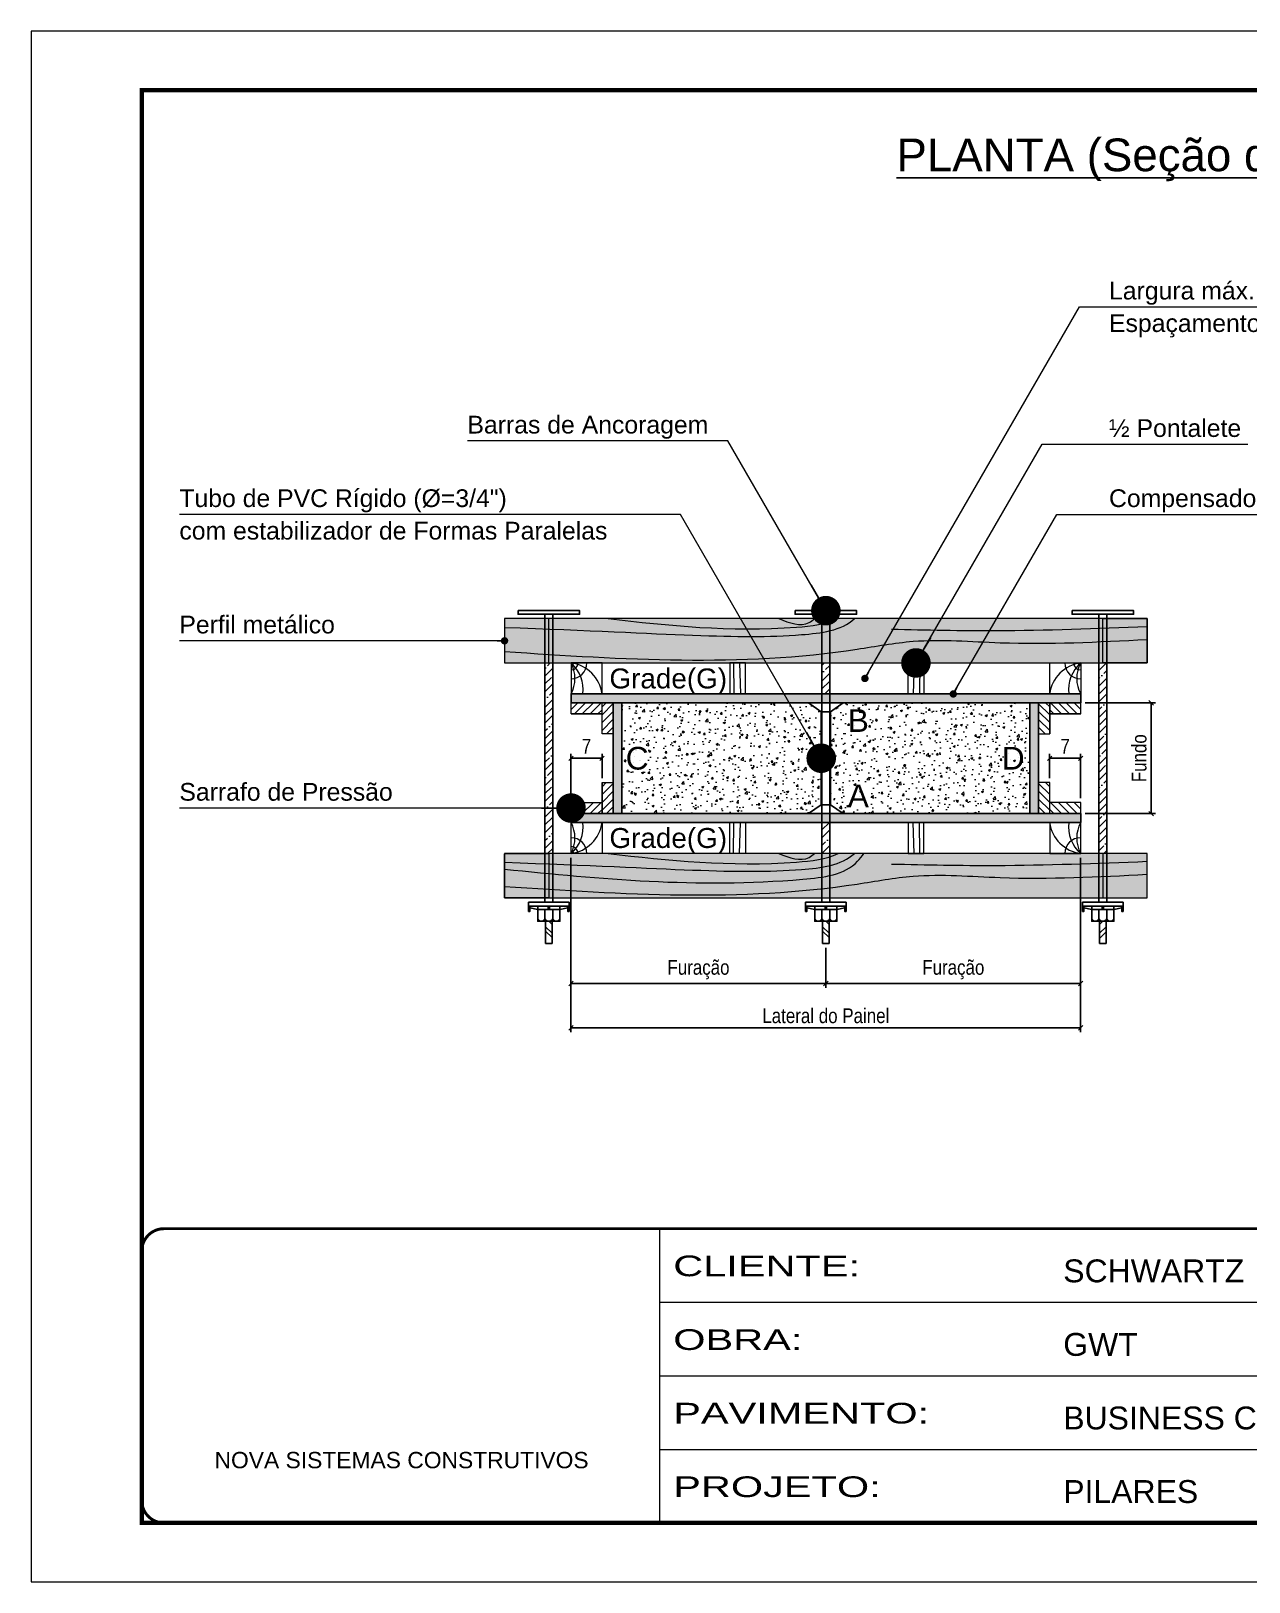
# Model space of a CAD drawing. Extents: x 13379 to 23315, y 867 to 16997.
# Drawn here: x 19154 to 19979, y 15799 to 16849 of the extents above; entities that cross this region are included whole.
import ezdxf
from ezdxf.enums import TextEntityAlignment as Align

# ---------------------------------------------------------------- set-up
doc = ezdxf.new("R2010")
doc.units = 0
for name, pattern in [('CONTINUO', [0]), ('DASHED', [0.75, 0.5, -0.25]), ('HIDDEN', [0.375, 0.25, -0.125])]:
    doc.linetypes.add(name, pattern=pattern)
doc.layers.add('BARRA ANCORAGEM', color=251, linetype='Continuous')
doc.layers.add('COTA', color=241, linetype='Continuous')
for name, color, linetype, lineweight in [('Demarcação 1', 251, 'Continuous', 9), ('Folhas', 255, 'Continuous', 9), ('Hachura', 251, 'Continuous', 9), ('Madeira', 126, 'Continuous', 18), ('Perfil Metálico', 224, 'Continuous', 18), ('SARRAFO DE PRESSAO', 251, 'DASHED', 9)]:
    doc.layers.add(name, color=color, linetype=linetype, lineweight=lineweight)
doc.layers.add('Demarcação 2', color=7, linetype='Continuous', lineweight=9, true_color=0xe0e0e0)
doc.styles.add('ARIAL', font='arial.ttf')
doc.styles.add('COTA TECNICA-50', font='techl___.ttf', dxfattribs={"height": 10})
doc.styles.add('SANSSERIF', font='sas_____.pfb')
doc.styles.get("Standard").update_dxf_attribs({"font": 'arial.ttf'})
doc.styles.add('Tecnologia', font='')
doc.styles.get('Tecnologia').set_extended_font_data('Forgotten Futurist')
doc.dimstyles.new('3x', dxfattribs={"dimtxt": 10, "dimasz": 5, "dimexe": 7, "dimexo": 5, "dimgap": 4, "dimtad": 1, "dimdec": 4, "dimlfac": 0.333333, "dimdsep": 46, "dimtxsty": 'Standard', "dimblk": 'DOT', "dimcen": 0.09, "dimclrd": 1, "dimclre": 1, "dimclrt": 2, "dimadec": 0, "dimazin": 2, "dimtfac": 1, "dimtdec": 4, "dimtmove": 0, "dimatfit": 3, "dimldrblk": 'DOT', "dimfxl": 1, "dimtolj": 1, "dimtzin": 0, "dimlwd": 9, "dimlwe": 9, "dimarcsym": 0})
doc.dimstyles.new('COTA PAINEL-50', dxfattribs={"dimtxt": 10, "dimasz": 3, "dimexe": 3, "dimexo": 3, "dimgap": 3, "dimtad": 1, "dimdec": 1, "dimzin": 12, "dimdsep": 46, "dimtxsty": 'COTA TECNICA-50', "dimblk1": 'OBLIQUE', "dimblk2": 'OBLIQUE', "dimsah": 1, "dimcen": 0.9, "dimclrd": 4, "dimclre": 4, "dimclrt": 240, "dimadec": 1, "dimazin": 3, "dimtfac": 1, "dimtdec": 1, "dimtmove": 0, "dimatfit": 3, "dimfxl": 1, "dimtolj": 1, "dimtzin": 12, "dimarcsym": 0})
pattern_1 = [(45, (11974.686, 23850.073), (-5.303301, 5.303301), []), (45, (11979.989, 23850.073), (-5.303301, 5.303301), [9.375, -1.875, 0, -1.875])]

# ---------------------------------------------------------------- blocks, each defined once
blk = doc.blocks.new('_Oblique')
at = {"color": 0, "linetype": 'ByBlock', "lineweight": -2}
blk.add_line((-0.5, -0.5), (0.5, 0.5), dxfattribs=at)
blk = doc.blocks.new('*D24')
at = {"layer": 'COTA', "color": 4, "lineweight": -2, "transparency": 16777216}
for p, q in [((19868, 16393.7), (19915.7, 16393.7)), ((19912.7, 16393.7), (19912.7, 16318.7)), ((19868, 16318.7), (19915.7, 16318.7))]:
    blk.add_line(p, q, dxfattribs=at)
at = {"layer": 'Defpoints', "color": 0, "transparency": 16777216}
for p in [(19865, 16393.7), (19865, 16318.7), (19912.7, 16318.7)]:
    blk.add_point(p, dxfattribs=at)
at = {"layer": 'COTA', "color": 4, "lineweight": -2, "transparency": 16777216, "xscale": 3, "yscale": 3, "zscale": 3}
for p, rotation in [((19912.7, 16393.7), 90), ((19912.7, 16318.7), 270)]:
    blk.add_blockref('_Oblique', p, dxfattribs=dict(at, rotation=rotation))
at = {"layer": 'COTA', "color": 240, "transparency": 16777216, "insert": (19904.6, 16356.2), "char_height": 10, "attachment_point": 5, "rotation": 90, "style": 'COTA TECNICA-50'}
blk.add_mtext('\\A1;Fundo', dxfattribs=at)
blk = doc.blocks.new('*D25')
at = {"layer": 'COTA', "color": 4, "lineweight": -2, "transparency": 16777216}
for p, q in [((19520, 16288.7), (19520, 16200.7)), ((19692.5, 16227.8), (19692.5, 16200.7)), ((19520, 16203.7), (19692.5, 16203.7))]:
    blk.add_line(p, q, dxfattribs=at)
at = {"layer": 'Defpoints', "color": 0, "transparency": 16777216}
for p in [(19520, 16291.7), (19692.5, 16230.8), (19692.5, 16203.7)]:
    blk.add_point(p, dxfattribs=at)
at = {"layer": 'COTA', "color": 4, "lineweight": -2, "transparency": 16777216, "xscale": 3, "yscale": 3, "zscale": 3, "rotation": 180}
blk.add_blockref('_Oblique', (19520, 16203.7), dxfattribs=at)
at = {"layer": 'COTA', "color": 4, "lineweight": -2, "transparency": 16777216, "xscale": 3, "yscale": 3, "zscale": 3}
blk.add_blockref('_Oblique', (19692.5, 16203.7), dxfattribs=at)
at = {"layer": 'COTA', "color": 240, "transparency": 16777216, "insert": (19606.3, 16213.1), "char_height": 10, "attachment_point": 5, "style": 'COTA TECNICA-50'}
blk.add_mtext('\\A1;Furação', dxfattribs=at)
blk = doc.blocks.new('*D26')
at = {"layer": 'COTA', "color": 4, "lineweight": -2, "transparency": 16777216}
for p, q in [((19865, 16288.7), (19865, 16200.7)), ((19692.5, 16227.8), (19692.5, 16200.7)), ((19692.5, 16203.7), (19865, 16203.7))]:
    blk.add_line(p, q, dxfattribs=at)
at = {"layer": 'Defpoints', "color": 0, "transparency": 16777216}
for p in [(19865, 16291.7), (19692.5, 16230.8), (19865, 16203.7)]:
    blk.add_point(p, dxfattribs=at)
at = {"layer": 'COTA', "color": 4, "lineweight": -2, "transparency": 16777216, "xscale": 3, "yscale": 3, "zscale": 3, "rotation": 180}
blk.add_blockref('_Oblique', (19692.5, 16203.7), dxfattribs=at)
at = {"layer": 'COTA', "color": 4, "lineweight": -2, "transparency": 16777216, "xscale": 3, "yscale": 3, "zscale": 3}
blk.add_blockref('_Oblique', (19865, 16203.7), dxfattribs=at)
at = {"layer": 'COTA', "color": 240, "transparency": 16777216, "insert": (19778.8, 16213.1), "char_height": 10, "attachment_point": 5, "style": 'COTA TECNICA-50'}
blk.add_mtext('\\A1;Furação', dxfattribs=at)
blk = doc.blocks.new('*D27')
at = {"layer": 'COTA', "color": 4, "lineweight": -2, "transparency": 16777216}
for p, q in [((19520, 16288.7), (19520, 16170.7)), ((19865, 16288.7), (19865, 16170.7)), ((19520, 16173.7), (19865, 16173.7))]:
    blk.add_line(p, q, dxfattribs=at)
at = {"layer": 'Defpoints', "color": 0, "transparency": 16777216}
for p in [(19520, 16291.7), (19865, 16291.7), (19865, 16173.7)]:
    blk.add_point(p, dxfattribs=at)
at = {"layer": 'COTA', "color": 4, "lineweight": -2, "transparency": 16777216, "xscale": 3, "yscale": 3, "zscale": 3, "rotation": 180}
blk.add_blockref('_Oblique', (19520, 16173.7), dxfattribs=at)
at = {"layer": 'COTA', "color": 4, "lineweight": -2, "transparency": 16777216, "xscale": 3, "yscale": 3, "zscale": 3}
blk.add_blockref('_Oblique', (19865, 16173.7), dxfattribs=at)
at = {"layer": 'COTA', "color": 240, "transparency": 16777216, "insert": (19692.5, 16181.8), "char_height": 10, "attachment_point": 5, "style": 'COTA TECNICA-50'}
blk.add_mtext('\\A1;Lateral do Painel', dxfattribs=at)
blk = doc.blocks.new('*D28')
at = {"layer": 'COTA', "color": 4, "lineweight": -2, "transparency": 16777216}
for p, q in [((19520, 16329.2), (19520, 16359.2)), ((19541, 16342.7), (19541, 16359.2)), ((19520, 16356.2), (19541, 16356.2))]:
    blk.add_line(p, q, dxfattribs=at)
at = {"layer": 'Defpoints', "color": 0, "transparency": 16777216}
for p in [(19541, 16356.2), (19541, 16339.7), (19520, 16326.2)]:
    blk.add_point(p, dxfattribs=at)
at = {"layer": 'COTA', "color": 4, "lineweight": -2, "transparency": 16777216, "xscale": 3, "yscale": 3, "zscale": 3, "rotation": 180}
blk.add_blockref('_Oblique', (19520, 16356.2), dxfattribs=at)
at = {"layer": 'COTA', "color": 4, "lineweight": -2, "transparency": 16777216, "xscale": 3, "yscale": 3, "zscale": 3}
blk.add_blockref('_Oblique', (19541, 16356.2), dxfattribs=at)
at = {"layer": 'COTA', "color": 240, "transparency": 16777216, "insert": (19530.5, 16364.3), "char_height": 10, "attachment_point": 5, "style": 'COTA TECNICA-50'}
blk.add_mtext('\\A1;7', dxfattribs=at)
blk = doc.blocks.new('*D29')
at = {"layer": 'COTA', "color": 4, "lineweight": -2, "transparency": 16777216}
for p, q in [((19844, 16342.7), (19844, 16359.2)), ((19865, 16329.2), (19865, 16359.2)), ((19865, 16356.2), (19844, 16356.2))]:
    blk.add_line(p, q, dxfattribs=at)
at = {"layer": 'Defpoints', "color": 0, "transparency": 16777216}
for p in [(19844, 16356.2), (19844, 16339.7), (19865, 16326.2)]:
    blk.add_point(p, dxfattribs=at)
at = {"layer": 'COTA', "color": 4, "lineweight": -2, "transparency": 16777216, "xscale": 3, "yscale": 3, "zscale": 3, "rotation": 180}
blk.add_blockref('_Oblique', (19844, 16356.2), dxfattribs=at)
at = {"layer": 'COTA', "color": 4, "lineweight": -2, "transparency": 16777216, "xscale": 3, "yscale": 3, "zscale": 3}
blk.add_blockref('_Oblique', (19865, 16356.2), dxfattribs=at)
at = {"layer": 'COTA', "color": 240, "transparency": 16777216, "insert": (19854.5, 16364.3), "char_height": 10, "attachment_point": 5, "style": 'COTA TECNICA-50'}
blk.add_mtext('\\A1;7', dxfattribs=at)
blk = doc.blocks.new('_Dot')
at = {"color": 0, "linetype": 'ByBlock', "lineweight": -2}
blk.add_line((-0.5, 0), (-1, 0), dxfattribs=at)
at = {"color": 0, "linetype": 'ByBlock', "const_width": 0.5}
blk.add_lwpolyline([(-0.25, 0, 1), (0.25, 0, 1)], format="xyb", close=True, dxfattribs=at)
blk = doc.blocks.new('9999999999')
at = {"color": 30, "linetype": 'CONTINUO'}
for p, q in [((98564.6, 34230.2), (98564.6, 34429.4)), ((98564.6, 34379.6), (99584, 34379.6)), ((98564.6, 34329.8), (99488, 34329.8)), ((98564.6, 34280), (99488, 34280))]:
    blk.add_line(p, q, dxfattribs=at)
at = {"color": 30, "linetype": 'CONTINUO', "const_width": 2}
blk.add_lwpolyline([(99584, 34230.2), (99584, 34414.4, 0.414214), (99569, 34429.4), (98229, 34429.4, 0.414214), (98214, 34414.4), (98214, 34245.2, 0.414214), (98229, 34230.2), (99584, 34230.2)], format="xyb", dxfattribs=at)
at = {"layer": 'Folhas'}
blk.add_lwpolyline([(98139, 34190.2), (99624, 34190.2), (99624, 35240.2), (98139, 35240.2)], close=True, dxfattribs=at)
at = {"layer": 'Folhas', "color": 30, "const_width": 3}
blk.add_lwpolyline([(98214, 34230.2), (99584, 34230.2), (99584, 35200.2), (98214, 35200.2)], close=True, dxfattribs=at)
at = {"color": 7, "linetype": 'Continuous', "ltscale": 5, "style": 'ARIAL'}
for s, height, p in [('SCHWARTZ', 15.48, (98837.7, 34393.1)), ('GWT', 15.48, (98837.7, 34343.3)), ('BUSINESS CENTER E LAZER', 15.483, (98837.7, 34293.5)), ('NOVA SISTEMAS CONSTRUTIVOS', 11.059, (98263.2, 34267.2)), ('PILARES', 15.48, (98837.7, 34243.7))]:
    blk.add_text(s, height=height, dxfattribs=at).set_placement(p)
at = {"layer": 'Folhas', "color": 7, "style": 'Tecnologia', "width": 1.5}
for s, p in [('CLIENTE:', (98573.7, 34397.2)), ('OBRA:', (98573.7, 34347.3)), ('PAVIMENTO:', (98573.7, 34297.5)), ('PROJETO:', (98573.7, 34247.7))]:
    blk.add_text(s, height=14, dxfattribs=at).set_placement(p)

msp = doc.modelspace()

# ---------------------------------------------------------------- hatches: boundary and pattern name
at = {"layer": 'Demarcação 1'}
for points in [[(19520.02, 16399.7), (19865.02, 16399.7), (19865.02, 16393.7), (19520.02, 16393.7)], [(19548.52, 16393.7), (19554.52, 16393.7), (19554.52, 16318.7), (19548.52, 16318.7)], [(19830.52, 16393.7), (19836.52, 16393.7), (19836.52, 16318.7), (19830.52, 16318.7)], [(19865.02, 16318.7), (19520.02, 16318.7), (19520.02, 16312.7), (19865.02, 16312.7)]]:
    msp.add_hatch(color=256, dxfattribs=at).paths.add_polyline_path(points)
at = {"layer": 'Demarcação 2'}
for points in [[(19910.02, 16450.7), (19475.02, 16450.7), (19475.02, 16420.7), (19910.02, 16420.7)], [(19910.02, 16291.7), (19475.02, 16291.7), (19475.02, 16261.7), (19910.02, 16261.7)]]:
    msp.add_hatch(color=256, dxfattribs=at).paths.add_polyline_path(points)
at = {"layer": 'Hachura'}
h = msp.add_hatch(dxfattribs=at)
h.set_pattern_fill('ANSI35', color=256, scale=30, style=0)
h.set_pattern_definition(pattern_1)
h.paths.add_polyline_path([(19502.35, 16291.7), (19507.68, 16291.7), (19507.68, 16420.7), (19502.35, 16420.7)])
h = msp.add_hatch(dxfattribs=at)
h.set_pattern_fill('ANSI35', color=256, scale=30, style=0)
h.set_pattern_definition(pattern_1)
h.paths.add_polyline_path([(19689.85, 16399.7), (19695.18, 16399.7), (19695.18, 16420.7), (19689.85, 16420.7)])
h = msp.add_hatch(dxfattribs=at)
h.set_pattern_fill('ANSI35', color=256, scale=30, style=0)
h.set_pattern_definition(pattern_1)
h.paths.add_polyline_path([(19877.35, 16291.7), (19882.68, 16291.7), (19882.68, 16420.7), (19877.35, 16420.7)])
h = msp.add_hatch(dxfattribs=at)
h.set_pattern_fill('ANSI31', color=256, scale=30, style=0)
h.set_pattern_definition([(45, (15855.6053, 15127.1585), (-2.6516504, 2.6516504), [])])
h.paths.add_polyline_path([(19541.02, 16393.7), (19520.02, 16393.7), (19520.02, 16386.2), (19541.02, 16386.2)])
h = msp.add_hatch(dxfattribs=at)
h.set_pattern_fill('ANSI31', color=256, scale=30, style=0)
h.set_pattern_definition([(45, (22656.111, 21123.5436), (-2.6516504, 2.6516504), [])])
h.paths.add_polyline_path([(19548.52, 16372.7), (19548.52, 16393.7), (19541.02, 16393.7), (19541.02, 16372.7)])
h = msp.add_hatch(dxfattribs=at)
h.set_pattern_fill('AR-CONC', color=256, scale=2, style=0)
h.set_pattern_definition([(50, (15855.605, 15146.659), (14.345204, -1.255043), [1.5, -16.5]), (355, (15855.605, 15146.659), (-2.775027, 15.043843), [1.2, -13.2]), (100.4514, (15856.801, 15146.554), (11.570188, 13.78879), [1.274804, -14.02284]), (46.1842, (15855.605, 15150.659), (21.34482, -3.31038), [2.25, -24.75]), (96.6356, (15857.384, 15150.383), (18.69325, 19.48236), [1.91221, -21.03426]), (351.1842, (15855.605, 15150.659), (18.69324, 19.48237), [1.8, -19.8]), (21, (15857.605, 15149.659), (11.93814, -8.052378), [1.5, -16.5]), (326, (15857.605, 15149.659), (4.866307, 14.503), [1.2, -13.2]), (71.4514, (15858.6, 15148.987), (16.804453, 6.45061), [1.274804, -14.02284]), (37.5, (15855.6053, 15146.6585), (0.243197, 6.657877), [0, -13.04, 0, -13.4, 0, -13.25]), (7.5, (15855.605, 15146.6585), (5.261391, 7.888234), [0, -7.64, 0, -12.74, 0, -5.05]), (327.5, (15851.1453, 15146.6585), (10.676449, -0.4510974), [0, -5, 0, -15.6, 0, -20.7]), (317.5, (15849.145, 15146.6585), (11.663723, 2.0021), [0, -6.5, 0, -10.36, 0, -14.7])])
h.paths.add_polyline_path([(19689.39, 16387.7), (19680.85, 16393.7), (19554.52, 16393.7), (19554.52, 16318.7), (19680.85, 16318.7), (19689.39, 16324.7)])
h.paths.add_polyline_path([(19830.52, 16318.7), (19830.52, 16393.7), (19704.18, 16393.7), (19695.64, 16387.7), (19695.64, 16324.7), (19704.18, 16318.7)])
h.paths.add_polyline_path([(19553.06, 16344.29), (19576.5, 16344.29), (19576.5, 16368.12), (19553.06, 16368.12)], flags=9)
h.paths.add_polyline_path([(19703.45, 16319.18), (19725.5, 16319.18), (19725.5, 16342.22), (19703.45, 16342.22)], flags=25)
h.paths.add_polyline_path([(19703.48, 16370.18), (19725.47, 16370.18), (19725.47, 16393.22), (19703.48, 16393.22)], flags=24)
h.paths.add_polyline_path([(19807.68, 16344.68), (19830.86, 16344.68), (19830.86, 16367.72), (19807.68, 16367.72)], flags=9)
h = msp.add_hatch(dxfattribs=at)
h.set_pattern_fill('ANSI31', color=256, scale=30, style=0)
h.set_pattern_definition([(135, (16728.9193, 21123.5436), (2.6516504, 2.6516504), [])])
h.paths.add_polyline_path([(19836.52, 16372.7), (19836.52, 16393.7), (19844.02, 16393.7), (19844.02, 16372.7)])
h = msp.add_hatch(dxfattribs=at)
h.set_pattern_fill('ANSI31', color=256, scale=30, style=0)
h.set_pattern_definition([(135, (23529.425, 15127.1585), (2.6516504, 2.6516504), [])])
h.paths.add_polyline_path([(19844.02, 16393.7), (19865.02, 16393.7), (19865.02, 16386.2), (19844.02, 16386.2)])
h = msp.add_hatch(dxfattribs=at)
h.set_pattern_fill('ANSI31', color=256, scale=30, style=0)
h.set_pattern_definition([(45, (22656.111, 21069.5436), (-2.6516504, 2.6516504), [])])
h.paths.add_polyline_path([(19548.52, 16318.7), (19548.52, 16339.7), (19541.02, 16339.7), (19541.02, 16318.7)])
h = msp.add_hatch(dxfattribs=at)
h.set_pattern_fill('ANSI31', color=256, scale=30, style=0)
h.set_pattern_definition([(135, (16728.9193, 21069.5436), (2.6516504, 2.6516504), [])])
h.paths.add_polyline_path([(19836.52, 16318.7), (19836.52, 16339.7), (19844.02, 16339.7), (19844.02, 16318.7)])
h = msp.add_hatch(dxfattribs=at)
h.set_pattern_fill('ANSI31', color=256, scale=30, style=0)
h.set_pattern_definition([(45, (15855.6053, 15059.6585), (-2.6516504, 2.6516504), [])])
h.paths.add_polyline_path([(19541.02, 16326.2), (19520.02, 16326.2), (19520.02, 16318.7), (19541.02, 16318.7)])
h = msp.add_hatch(dxfattribs=at)
h.set_pattern_fill('ANSI31', color=256, scale=30, style=0)
h.set_pattern_definition([(135, (23529.425, 15059.6585), (2.6516504, 2.6516504), [])])
h.paths.add_polyline_path([(19844.02, 16326.2), (19865.02, 16326.2), (19865.02, 16318.7), (19844.02, 16318.7)])
h = msp.add_hatch(dxfattribs=at)
h.set_pattern_fill('ANSI35', color=256, scale=30, style=0)
h.set_pattern_definition(pattern_1)
h.paths.add_polyline_path([(19695.18, 16312.7), (19689.85, 16312.7), (19689.85, 16291.7), (19695.18, 16291.7)])

# ---------------------------------------------------------------- linework, layer by layer
for p, q in [((19844.02, 16372.7), (19844.02, 16393.7)), ((19541.02, 16386.2), (19520.02, 16386.2)), ((19844.02, 16386.2), (19865.02, 16386.2)), ((19541.02, 16318.7), (19541.02, 16339.7))]:
    msp.add_line(p, q)
for points in [[(19520.02, 16399.7), (19865.02, 16399.7), (19865.02, 16393.7), (19520.02, 16393.7)], [(19548.52, 16393.7), (19554.52, 16393.7), (19554.52, 16318.7), (19548.52, 16318.7)], [(19830.52, 16393.7), (19836.52, 16393.7), (19836.52, 16318.7), (19830.52, 16318.7)], [(19865.02, 16318.7), (19520.02, 16318.7), (19520.02, 16312.7), (19865.02, 16312.7)]]:
    msp.add_lwpolyline(points, close=True)
at = {"layer": 'BARRA ANCORAGEM'}
for p, q in [((19502.35, 16453.7), (19502.35, 16450.7)), ((19507.68, 16453.7), (19507.68, 16450.7)), ((19689.85, 16453.7), (19689.85, 16450.7)), ((19695.18, 16453.7), (19695.18, 16450.7)), ((19877.35, 16453.7), (19877.35, 16450.7)), ((19882.68, 16453.7), (19882.68, 16450.7)), ((19502.35, 16291.7), (19502.35, 16420.7)), ((19507.68, 16291.7), (19507.68, 16420.7)), ((19689.85, 16420.7), (19689.85, 16399.7)), ((19695.18, 16420.7), (19695.18, 16399.7)), ((19877.35, 16291.7), (19877.35, 16420.7)), ((19882.68, 16291.7), (19882.68, 16420.7)), ((19695.64, 16387.7), (19689.39, 16387.7)), ((19695.64, 16324.7), (19689.39, 16324.7)), ((19689.85, 16312.7), (19689.85, 16291.7)), ((19695.18, 16312.7), (19695.18, 16291.7)), ((19497.5, 16253.7), (19492.2, 16254.86)), ((19512.53, 16253.7), (19517.83, 16254.86)), ((19685, 16253.7), (19679.7, 16254.86)), ((19700.03, 16253.7), (19705.33, 16254.86)), ((19872.5, 16253.7), (19867.2, 16254.86)), ((19887.53, 16253.7), (19892.83, 16254.86)), ((19507.22, 16243.56), (19504.97, 16245.81)), ((19694.72, 16243.56), (19692.47, 16245.81)), ((19877.81, 16243.56), (19880.06, 16245.81)), ((19507.22, 16237.7), (19502.81, 16242.12)), ((19507.22, 16234.77), (19502.81, 16239.18)), ((19694.72, 16237.7), (19690.31, 16242.12)), ((19694.72, 16234.77), (19690.31, 16239.18)), ((19877.81, 16237.7), (19882.22, 16242.12)), ((19877.81, 16234.22), (19882.22, 16238.64))]:
    msp.add_line(p, q, dxfattribs=at)
at = {"layer": 'BARRA ANCORAGEM', "linetype": 'HIDDEN'}
for p, q in [((19502.35, 16450.7), (19502.35, 16420.7)), ((19507.68, 16450.7), (19507.68, 16420.7)), ((19689.85, 16450.7), (19689.85, 16420.7)), ((19695.18, 16450.7), (19695.18, 16420.7)), ((19877.35, 16450.7), (19877.35, 16420.7)), ((19882.68, 16450.7), (19882.68, 16420.7)), ((19689.85, 16399.7), (19689.85, 16312.7)), ((19695.18, 16399.7), (19695.18, 16312.7)), ((19502.35, 16291.7), (19502.35, 16258.7)), ((19507.68, 16291.7), (19507.68, 16258.7)), ((19689.85, 16291.7), (19689.85, 16258.7)), ((19695.18, 16291.7), (19695.18, 16258.7)), ((19877.35, 16291.7), (19877.35, 16258.7)), ((19882.68, 16291.7), (19882.68, 16258.7))]:
    msp.add_line(p, q, dxfattribs=at)
at = {"layer": 'BARRA ANCORAGEM', "flags": 128}
for points in [[(19484.21, 16456.1), (19525.82, 16456.1), (19525.82, 16453.7), (19484.21, 16453.7)], [(19671.71, 16456.1), (19713.32, 16456.1), (19713.32, 16453.7), (19671.71, 16453.7)], [(19859.21, 16456.1), (19900.82, 16456.1), (19900.82, 16453.7), (19859.21, 16453.7)]]:
    msp.add_lwpolyline(points, close=True, dxfattribs=at)
at = {"layer": 'BARRA ANCORAGEM'}
msp.add_lwpolyline([(19680.85, 16393.7), (19704.18, 16393.7), (19695.64, 16387.7), (19695.64, 16324.7), (19704.18, 16318.7), (19680.85, 16318.7), (19689.39, 16324.7), (19689.39, 16387.7)], close=True, dxfattribs=at)
at = {"layer": 'BARRA ANCORAGEM', "flags": 128}
for points in [[(19518.71, 16258.7), (19491.32, 16258.7), (19491.32, 16256.03), (19518.71, 16256.03)], [(19491.32, 16256.03), (19491.32, 16252.47), (19492.2, 16252.47), (19492.2, 16256.03)], [(19512.53, 16256.03), (19512.53, 16245.81), (19497.5, 16245.81), (19497.5, 16256.03)], [(19504.57, 16256.03), (19504.57, 16253.7)], [(19505.46, 16253.7), (19505.46, 16256.03)], [(19517.83, 16256.03), (19517.83, 16252.47), (19518.71, 16252.47), (19518.71, 16258.7)], [(19706.21, 16258.7), (19678.82, 16258.7), (19678.82, 16256.03), (19706.21, 16256.03)], [(19678.82, 16256.03), (19678.82, 16252.47), (19679.7, 16252.47), (19679.7, 16256.03)], [(19700.03, 16256.03), (19700.03, 16245.81), (19685, 16245.81), (19685, 16256.03)], [(19692.07, 16256.03), (19692.07, 16253.7)], [(19692.96, 16253.7), (19692.96, 16256.03)], [(19705.33, 16256.03), (19705.33, 16252.47), (19706.21, 16252.47), (19706.21, 16258.7)], [(19867.2, 16256.03), (19867.2, 16252.47), (19866.32, 16252.47), (19866.32, 16258.7)], [(19866.32, 16258.7), (19893.71, 16258.7)], [(19893.71, 16256.03), (19866.32, 16256.03)], [(19872.5, 16256.03), (19872.5, 16245.81), (19887.53, 16245.81), (19887.53, 16256.03)], [(19879.57, 16253.7), (19879.57, 16256.03)], [(19880.46, 16256.03), (19880.46, 16253.7)], [(19893.71, 16258.7), (19893.71, 16252.47), (19892.83, 16252.47), (19892.83, 16256.03)], [(19497.5, 16253.7), (19512.53, 16253.7)], [(19502.81, 16245.81), (19502.81, 16230.81), (19507.22, 16230.81), (19507.22, 16245.81)], [(19685, 16253.7), (19700.03, 16253.7)], [(19690.31, 16245.81), (19690.31, 16230.81), (19694.72, 16230.81), (19694.72, 16245.81)], [(19887.53, 16253.7), (19872.5, 16253.7)], [(19882.22, 16245.81), (19882.22, 16230.81), (19877.81, 16230.81), (19877.81, 16245.81)]]:
    msp.add_lwpolyline(points, dxfattribs=at)
for points in [[(19502.36, 16253.7), (19502.36, 16247.58, -0.729796), (19497.5, 16247.58, -0.729796)], [(19507.67, 16253.7), (19507.67, 16247.58, -0.6666667), (19502.36, 16247.58, -0.6666667)], [(19689.86, 16253.7), (19689.86, 16247.58, -0.729796), (19685, 16247.58, -0.729796)], [(19695.17, 16253.7), (19695.17, 16247.58, -0.6666667), (19689.86, 16247.58, -0.6666667)], [(19877.36, 16253.7), (19877.36, 16247.58, 0.6666667), (19882.67, 16247.58, 0.6666667)], [(19882.67, 16253.7), (19882.67, 16247.58, 0.729796), (19887.53, 16247.58, 0.729796)]]:
    msp.add_lwpolyline(points, format="xyb", dxfattribs=at)
at = {"layer": 'BARRA ANCORAGEM'}
for centre in [(19510.1, 16248.36), (19697.6, 16248.36), (19874.93, 16248.36)]:
    msp.add_arc(centre, 2.55, 197.75636, 342.24364, dxfattribs=at)
at = {"layer": 'Hachura'}
for p, q in [((19630.06, 16420.7), (19630.34, 16399.7)), ((19634.01, 16420.7), (19634.72, 16399.7)), ((19752.24, 16420.7), (19751.54, 16399.7)), ((19756.2, 16420.7), (19755.91, 16399.7)), ((19630.06, 16291.7), (19630.34, 16312.7)), ((19634.01, 16291.7), (19634.72, 16312.7)), ((19752.24, 16291.7), (19751.54, 16312.7)), ((19756.2, 16291.7), (19755.91, 16312.7))]:
    msp.add_line(p, q, dxfattribs=at)
for centre, radius, start, end in [((19516.76, 16396.45), 24.47, 7.64279, 82.35721), ((19504.43, 16402.81), 23.73, 352.48476, 48.94037), ((19500.7, 16410.2), 21.98, 331.47094, 28.52906), ((19520.02, 16420.7), 1.75, 270, 360), ((19520.02, 16420.7), 4.75, 270, 0), ((19520.02, 16420.7), 10.7, 270, 0), ((19868.27, 16396.45), 24.47, 97.64279, 172.35721), ((19865.02, 16420.7), 10.7, 180, 270), ((19880.6, 16402.81), 23.73, 131.05963, 187.51524), ((19865.02, 16420.7), 4.75, 180, 270), ((19884.33, 16410.2), 21.98, 151.47094, 208.52906), ((19865.02, 16420.7), 1.75, 180, 270), ((19516.76, 16315.96), 24.47, 277.64279, 352.35721), ((19504.43, 16309.6), 23.73, 311.05963, 7.51524), ((19500.7, 16302.2), 21.98, 331.47094, 28.52906), ((19868.27, 16315.96), 24.47, 187.64279, 262.35721), ((19880.6, 16309.6), 23.73, 172.48476, 228.94037), ((19884.33, 16302.2), 21.98, 151.47094, 208.52906), ((19520.02, 16291.7), 10.7, 0, 90), ((19520.02, 16291.7), 4.75, 0, 90), ((19865.02, 16291.7), 10.7, 90, 180), ((19520.02, 16291.7), 1.75, 0, 90)]:
    msp.add_arc(centre, radius, start, end, dxfattribs=at)
for points, knots in [([(19475.02, 16444.8), (19591.18, 16440.65), (19643.29, 16435.26), (19703.01, 16442.54), (19711.87, 16450.7)], [0, 0, 0, 0, 125.1825812, 162.3251979, 162.3251979, 162.3251979, 162.3251979]), ([(19545.1, 16450.7), (19586.08, 16446.11), (19635.96, 16440.52), (19692.72, 16446.8), (19700.9, 16450.7)], [0, 0, 0, 0, 127.741989, 155.4442459, 155.4442459, 155.4442459, 155.4442459]), ([(19475.02, 16285.8), (19591.18, 16281.65), (19643.29, 16276.26), (19703.01, 16283.54), (19711.87, 16291.7)], [0, 0, 0, 0, 125.1825812, 162.3251979, 162.3251979, 162.3251979, 162.3251979]), ([(19545.1, 16291.7), (19586.08, 16287.11), (19635.96, 16281.52), (19692.72, 16287.8), (19700.9, 16291.7)], [0, 0, 0, 0, 127.741989, 155.4442459, 155.4442459, 155.4442459, 155.4442459])]:
    msp.add_open_spline(points, degree=3, knots=knots, dxfattribs=at)
for points in [[(19660.7, 16450.7), (19681.2, 16448.09), (19684.9, 16450.7)], [(19910.02, 16445.19), (19807.54, 16442.42), (19736.95, 16443.35)], [(19475.02, 16428.45), (19713.72, 16430.03), (19751.51, 16435.35), (19810.49, 16434.42), (19910.02, 16436.64)], [(19475.02, 16281.07), (19676.93, 16274.29), (19714.04, 16286.43), (19718.26, 16291.7)], [(19660.7, 16291.7), (19681.2, 16289.09), (19684.9, 16291.7)], [(19910.02, 16286.19), (19807.54, 16283.42), (19736.95, 16284.35)], [(19475.02, 16269.45), (19713.72, 16271.03), (19751.51, 16276.35), (19810.49, 16275.42), (19910.02, 16277.64)]]:
    msp.add_spline(points, degree=3, dxfattribs=at)
at = {"layer": 'Madeira'}
msp.add_line((19865.02, 16393.7), (19836.52, 16393.7), dxfattribs=at)
at = {"layer": 'Madeira', "linetype": 'HIDDEN'}
for points in [[(19475.02, 16420.7), (19505.02, 16420.7), (19505.02, 16450.7), (19475.02, 16450.7)], [(19910.02, 16420.7), (19880.02, 16420.7), (19880.02, 16450.7), (19910.02, 16450.7)], [(19475.02, 16291.7), (19505.02, 16291.7), (19505.02, 16261.7), (19475.02, 16261.7)], [(19910.02, 16291.7), (19880.02, 16291.7), (19880.02, 16261.7), (19910.02, 16261.7)]]:
    msp.add_lwpolyline(points, close=True, dxfattribs=at)
at = {"layer": 'Madeira'}
for points in [[(19520.02, 16399.7), (19541.02, 16399.7), (19541.02, 16420.7), (19520.02, 16420.7)], [(19638.02, 16420.7), (19627.52, 16420.7), (19627.52, 16399.7), (19638.02, 16399.7)], [(19748.24, 16420.7), (19758.74, 16420.7), (19758.74, 16399.7), (19748.24, 16399.7)], [(19865.02, 16399.7), (19844.02, 16399.7), (19844.02, 16420.7), (19865.02, 16420.7)], [(19520.02, 16312.7), (19541.02, 16312.7), (19541.02, 16291.7), (19520.02, 16291.7)], [(19638.02, 16291.7), (19627.52, 16291.7), (19627.52, 16312.7), (19638.02, 16312.7)], [(19748.24, 16291.7), (19758.74, 16291.7), (19758.74, 16312.7), (19748.24, 16312.7)], [(19865.02, 16312.7), (19844.02, 16312.7), (19844.02, 16291.7), (19865.02, 16291.7)]]:
    msp.add_lwpolyline(points, close=True, dxfattribs=at)
for points in [[(19541.02, 16386.2), (19520.02, 16386.2), (19520.02, 16393.7)], [(19520.02, 16393.7), (19548.52, 16393.7)], [(19548.52, 16393.7), (19548.52, 16372.7), (19541.02, 16372.7), (19541.02, 16393.7)], [(19836.52, 16393.7), (19836.52, 16372.7), (19844.02, 16372.7), (19844.02, 16393.7)], [(19844.02, 16386.2), (19865.02, 16386.2), (19865.02, 16393.7)], [(19541.02, 16318.7), (19541.02, 16339.7), (19548.52, 16339.7), (19548.52, 16318.7)], [(19844.02, 16318.7), (19844.02, 16339.7), (19836.52, 16339.7), (19836.52, 16318.7), (19865.02, 16318.7)], [(19548.52, 16318.7), (19520.02, 16318.7), (19520.02, 16326.2), (19541.02, 16326.2)], [(19865.02, 16318.7), (19865.02, 16326.2), (19844.02, 16326.2)]]:
    msp.add_lwpolyline(points, dxfattribs=at)
at = {"layer": 'Perfil Metálico'}
for points in [[(19910.02, 16450.7), (19475.02, 16450.7), (19475.02, 16420.7), (19910.02, 16420.7)], [(19910.02, 16291.7), (19475.02, 16291.7), (19475.02, 16261.7), (19910.02, 16261.7)]]:
    msp.add_lwpolyline(points, close=True, dxfattribs=at)

# ---------------------------------------------------------------- block references
at = {"layer": 'SARRAFO DE PRESSAO', "color": 6, "linetype": 'ByBlock'}
msp.add_blockref('9999999999', (-78984.48, -18391.69), dxfattribs=at)

# ---------------------------------------------------------------- texts
at = {"color": 0, "linetype": 'Continuous', "ltscale": 5, "style": 'ARIAL'}
msp.add_text('%%UPLANTA (Seção do Pilar)', height=22.1184, dxfattribs=at).set_placement((19915.45, 16753.61), align=Align.CENTER)
for s, p in [('Largura máx. da Grade 1,50m', (19884.19, 16666.77)), ('Barras de Ancoragem', (19449.91, 16576.04)), ('½ Pontalete', (19884.19, 16573.71)), ('Tubo de PVC Rígido (Ø=3/4")', (19254.92, 16526.25)), ('Compensado 18mm', (19884.19, 16526.25)), ('Perfil metálico', (19254.92, 16440.7)), ('Sarrafo de Pressão ', (19254.92, 16327.45))]:
    msp.add_text(s, height=12, dxfattribs=at).set_placement(p)
for s, p in [('Espaçamento entre Pontaletes', (19884.19, 16656.77)), ('com estabilizador de Formas Paralelas', (19254.92, 16516.25))]:
    msp.add_text(s, height=12, dxfattribs=at).set_placement(p, align=Align.TOP_LEFT)
at = {"color": 0, "linetype": 'Continuous'}
for s, height, style, p in [('Grade(G)', 13.5, 'SANSSERIF', (19546.02, 16410.2)), ('C', 15.36, 'ARIAL', (19557.03, 16356.2)), ('D', 15.36, 'ARIAL', (19811.52, 16356.2)), ('Grade(G)', 13.5, 'SANSSERIF', (19546.02, 16302.2))]:
    msp.add_text(s, height=height, dxfattribs=dict(at, style=style)).set_placement(p, align=Align.MIDDLE_LEFT)
at = {"color": 0, "linetype": 'Continuous', "style": 'ARIAL'}
for s, p in [('B', (19714.48, 16381.7)), ('A', (19714.48, 16330.7))]:
    msp.add_text(s, height=15.36, dxfattribs=at).set_placement(p, align=Align.MIDDLE_CENTER)

# ---------------------------------------------------------------- dimensions: what is measured, and where the dimension line sits
at = {"layer": 'COTA'}
dim = msp.add_linear_dim(base=(19912.68, 16318.7), p1=(19865.02, 16393.7), p2=(19865.02, 16318.7), angle=90, text='Fundo', dimstyle='COTA PAINEL-50', dxfattribs=at)
dim.commit()
dim.dimension.update_dxf_attribs({"geometry": '*D24', "text_midpoint": (19904.55, 16356.2)})
dim = msp.add_linear_dim(base=(19541.02, 16356.2), p1=(19520.02, 16326.2), p2=(19541.02, 16339.7), text='7', dimstyle='COTA PAINEL-50', dxfattribs=at)
dim.commit()
dim.dimension.update_dxf_attribs({"geometry": '*D28', "text_midpoint": (19530.52, 16356.2), "dimtype": 160})
dim = msp.add_linear_dim(base=(19844.02, 16356.2), p1=(19865.02, 16326.2), p2=(19844.02, 16339.7), angle=180, text='7', dimstyle='COTA PAINEL-50', dxfattribs=at)
dim.commit()
dim.dimension.update_dxf_attribs({"geometry": '*D29', "text_midpoint": (19854.52, 16356.2), "dimtype": 160})
for base, p1, p2, text, picture, middle in [((19692.52, 16203.74), (19520.02, 16291.7), (19692.52, 16230.81), 'Furação', '*D25', (19606.27, 16213.14)), ((19865.02, 16173.74), (19520.02, 16291.7), (19865.02, 16291.7), 'Lateral do Painel', '*D27', (19692.52, 16181.8)), ((19865.02, 16203.74), (19692.52, 16230.81), (19865.02, 16291.7), 'Furação', '*D26', (19778.77, 16213.14))]:
    dim = msp.add_linear_dim(base=base, p1=p1, p2=p2, text=text, dimstyle='COTA PAINEL-50', dxfattribs=at)
    dim.commit()
    dim.dimension.update_dxf_attribs({"geometry": picture, "text_midpoint": middle})

# ---------------------------------------------------------------- leaders
for points, override in [([(19718.95, 16410.2), (19864.19, 16661.77), (20139.96, 16661.77)], {"dimgap": 3, "dimtad": 0}), ([(19692.52, 16456.1), (19626.15, 16571.04), (19449.91, 16571.04)], {"dimasz": 20}), ([(19753.49, 16420.7), (19838.94, 16568.71), (19978.14, 16568.71)], {"dimasz": 20}), ([(19689.39, 16356.2), (19594.1, 16521.25), (19254.92, 16521.25)], {"dimasz": 20}), ([(19778.77, 16399.7), (19848.94, 16521.25), (20038.65, 16521.25)], {"dimgap": 3, "dimtad": 0}), ([(19475.02, 16435.7), (19254.92, 16435.7)], {"dimgap": 3, "dimtad": 0}), ([(19520.02, 16322.45), (19254.92, 16322.45)], {"dimasz": 20})]:
    msp.add_leader(points, dimstyle='3x', override=override)

doc.saveas('drawing.dxf')
